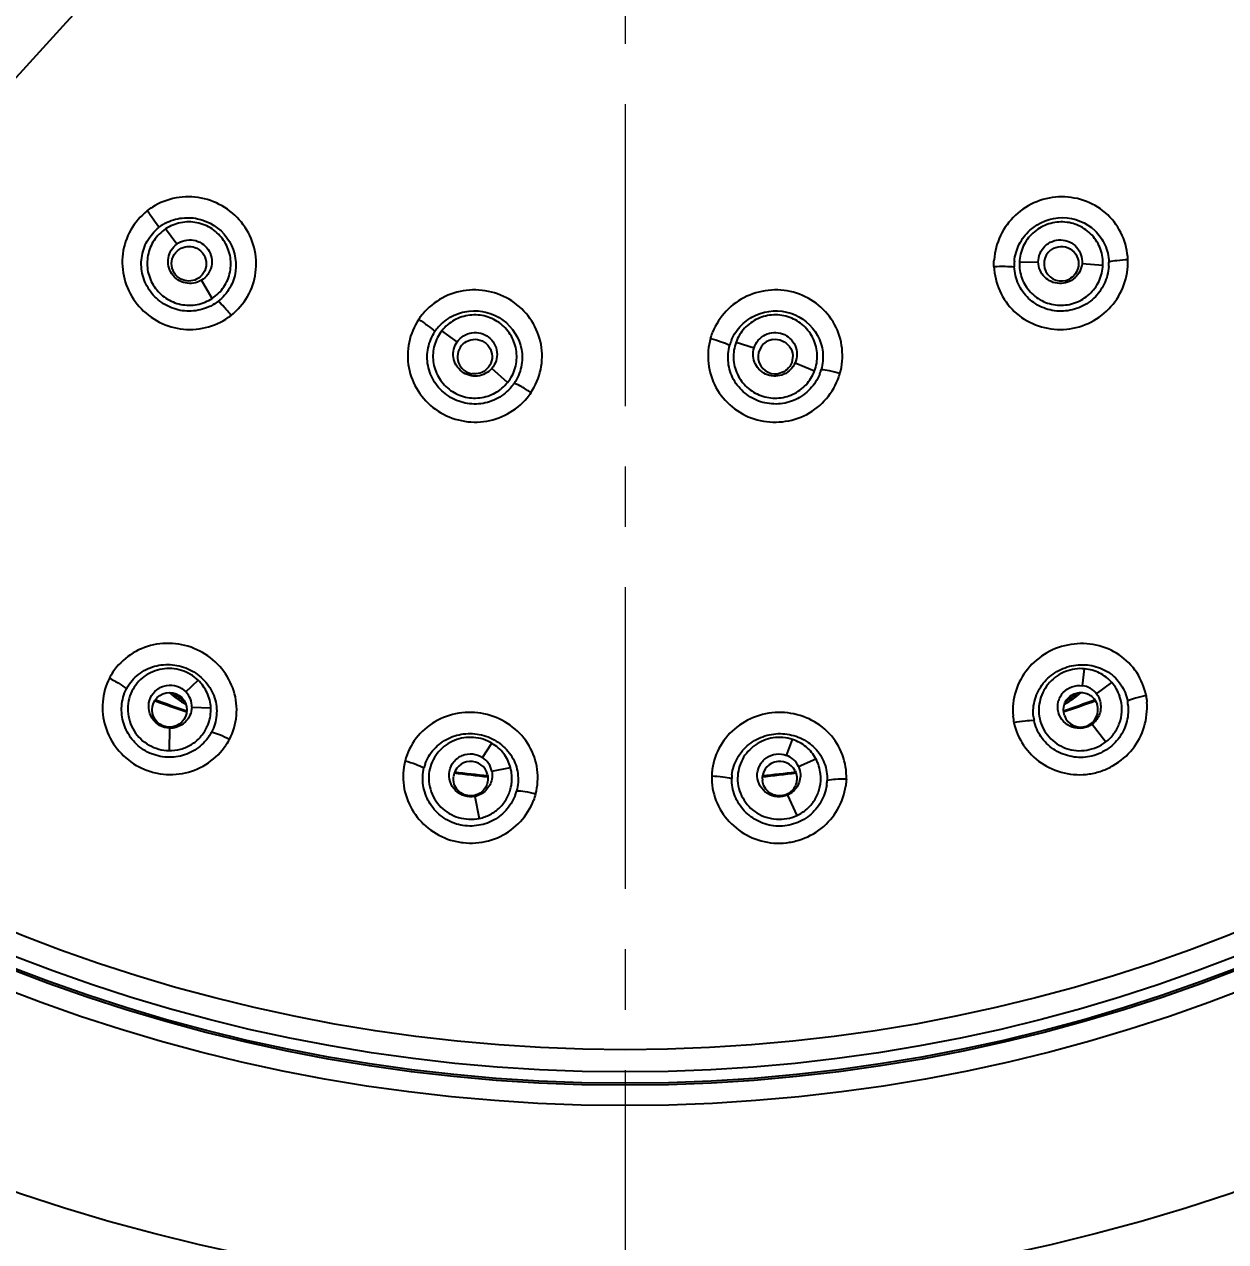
# Model space of a CAD drawing. Header units: millimetres. Extents: x 1241 to 1836, y -3 to 418.
# Drawn here: x 1608.93 to 1633.32, y 157.4 to 182.1 of the extents above; entities that cross this region are included whole.
import ezdxf

# ---------------------------------------------------------------- set-up
doc = ezdxf.new("R2010")
doc.units = ezdxf.units.MM
doc.header["$LTSCALE"] = 32.67
doc.header["$PDMODE"] = 3
doc.header["$PDSIZE"] = 0.3
doc.linetypes.add('CENTER', pattern=[0.6, 0.375, -0.075, 0.075, -0.075])
doc.layers.get('0').update_dxf_attribs({"linetype": 'CONTINUOUS'})
doc.layers.get('Defpoints').update_dxf_attribs({"linetype": 'CONTINUOUS'})
doc.layers.add('1', color=7, linetype='CONTINUOUS')
doc.layers.add('\\M+5B3DF\\M+5B4E7\\M+5CFDF', color=3, linetype='CONTINUOUS', lineweight=18)
doc.layers.add('\\M+5D6D0\\M+5D0C4\\M+5CFDF', color=1, linetype='CENTER', lineweight=18)
doc.styles.add('\\M+5CAFD\\M+5D7D6', font='txt.shx')
doc.dimstyles.new('X\\M+5B3DF\\M+5B4E7\\M+5D1F9\\M+5CABD', dxfattribs={"dimtxt": 2, "dimasz": 1.5, "dimexe": 0.5, "dimexo": 0, "dimgap": 1, "dimtad": 1, "dimtoh": 1, "dimdec": 1, "dimzin": 1, "dimdsep": 46, "dimtxsty": '\\M+5CAFD\\M+5D7D6', "dimcen": 0, "dimadec": 0, "dimazin": 0, "dimtfac": 1, "dimtdec": 1, "dimtmove": 0, "dimatfit": 3, "dimfxl": 0, "dimtolj": 1, "dimtzin": 0, "dimarcsym": 0})

# ---------------------------------------------------------------- blocks, each defined once
blk = doc.blocks.new('*D55')
at = {"layer": '\\M+5B3DF\\M+5B4E7\\M+5CFDF', "color": 0, "lineweight": -2}
for p, q in [((1654.543, 231.368), (1651.179, 227.669)), ((1679.543, 231.368), (1654.543, 231.368)), ((1594.441, 165.269), (1647.815, 223.969)), ((1591.077, 161.569), (1587.714, 157.87))]:
    blk.add_line(p, q, dxfattribs=at)
at = {"layer": '\\M+5B3DF\\M+5B4E7\\M+5CFDF', "color": 0}
for points in [[(1650.562, 228.229), (1651.796, 227.108), (1647.815, 223.969)], [(1590.461, 162.13), (1591.694, 161.009), (1594.441, 165.269)]]:
    blk.add_solid(points, dxfattribs=at)
at = {"layer": 'Defpoints', "color": 0}
for p in [(1647.815, 223.969), (1594.441, 165.269)]:
    blk.add_point(p, dxfattribs=at)
at = {"layer": '\\M+5B3DF\\M+5B4E7\\M+5CFDF', "color": 0, "insert": (1667.543, 235.368), "char_height": 6, "attachment_point": 5, "style": '\\M+5CAFD\\M+5D7D6'}
blk.add_mtext('\\A1;∅79.3', dxfattribs=at)

msp = doc.modelspace()

# ---------------------------------------------------------------- linework, layer by layer
at = {"color": 7, "linetype": 'Continuous'}
for p, q in [((1612.03, 177.643), (1611.801, 177.95)), ((1629.131, 177.275), (1629.514, 177.28)), ((1630.402, 177.251), (1630.827, 177.214)), ((1612.748, 176.542), (1612.528, 176.908)), ((1617.721, 175.662), (1617.408, 175.884)), ((1623.38, 175.651), (1623.746, 175.537)), ((1624.581, 175.235), (1624.974, 175.068)), ((1618.744, 174.837), (1618.422, 175.117)), ((1630.409, 168.681), (1630.455, 169.023)), ((1612.212, 168.554), (1612.462, 168.792)), ((1630.697, 168.514), (1631.007, 168.744)), ((1612.333, 168.243), (1612.72, 168.23)), ((1611.884, 167.819), (1611.871, 167.363)), ((1630.61, 167.902), (1630.884, 167.538)), ((1618.236, 167.223), (1618.426, 167.511)), ((1624.404, 167.267), (1624.526, 167.589)), ((1618.423, 166.947), (1618.802, 167.02)), ((1624.648, 167.039), (1625.002, 167.195)), ((1618.079, 166.433), (1618.168, 165.987)), ((1624.427, 166.462), (1624.614, 166.046))]:
    msp.add_line(p, q, dxfattribs=at)
for centre, radius in [((1621.128, 194.619), 33.778), ((1621.128, 194.619), 33.326), ((1611.881, 168.19), 0.351)]:
    msp.add_circle(centre, radius, dxfattribs=at)
for centre, radius, start, end in [((1612.214, 177.286), 0.886, 121.1685, 128.4386), ((1629.981, 177.245), 0.351, 117.0196, 296.9804), ((1629.912, 177.219), 0.886, 175.1685, 182.4386), ((1630.036, 177.249), 0.911, 356.1016, 357.5221), ((1630.055, 177.248), 0.893, 357.5122, 1.9845), ((1630.031, 177.276), 1.303, 356.2421, 2.0803), ((1612.311, 177.202), 0.911, 302.1016, 303.5221), ((1612.322, 177.187), 0.893, 303.5122, 307.9845), ((1612.331, 177.222), 1.303, 302.2421, 308.0803), ((1618.007, 175.38), 0.886, 139.1685, 146.4386), ((1624.105, 175.357), 0.886, 157.1685, 164.4386), ((1624.179, 175.359), 0.351, 99.0802, 278.9612), ((1618.078, 175.359), 0.351, 140.327, 260.9607), ((1624.232, 175.346), 0.911, 338.1016, 339.5221), ((1624.25, 175.34), 0.893, 339.5122, 343.9845), ((1624.236, 175.374), 1.303, 338.2421, 344.0803), ((1618.125, 175.33), 0.911, 320.1016, 321.5221), ((1618.14, 175.319), 0.893, 321.5122, 325.9845), ((1618.137, 175.355), 1.303, 320.2421, 326.0803), ((1611.759, 168.274), 1.233, 146.5937, 152.8824), ((1611.76, 168.233), 0.845, 148.2653, 153.2174), ((1630.376, 168.191), 0.351, 199.3431, 19.2466), ((1630.341, 168.187), 0.871, 13.1963, 18.7307), ((1630.507, 168.215), 0.835, 9.7346, 10.5076), ((1630.422, 168.21), 0.919, 3.8432, 9.1145), ((1630.229, 168.18), 1.233, 185.1651, 191.4539), ((1630.255, 168.149), 0.845, 186.8367, 191.7888), ((1611.852, 168.21), 0.871, 334.6249, 340.1593), ((1611.929, 168.177), 0.919, 325.2718, 330.5431), ((1611.998, 168.128), 0.835, 331.1632, 331.9362), ((1617.857, 166.849), 1.233, 159.4508, 165.7396), ((1617.867, 166.81), 0.845, 161.1224, 166.0746), ((1617.993, 166.795), 0.351, 13.5415, 173.5983), ((1624.263, 166.795), 0.351, 26.3986, 186.4554), ((1624.118, 166.818), 1.233, 172.308, 178.5967), ((1624.136, 166.782), 0.845, 173.9796, 178.9317), ((1624.229, 166.8), 0.871, 0.3391, 5.8736), ((1617.961, 166.807), 0.871, 347.482, 353.0164), ((1618.012, 166.804), 0.952, 338.2196, 343.3095), ((1618.122, 166.76), 0.835, 344.0203, 344.7933), ((1624.312, 166.804), 0.919, 350.9861, 356.2573), ((1624.396, 166.79), 0.835, 356.8775, 357.6505)]:
    msp.add_arc(centre, radius, start, end, dxfattribs=at)
for points in [[(1611.428, 178.317), (1611.463, 178.344), (1611.499, 178.37), (1611.537, 178.394)], [(1628.615, 177.189), (1628.613, 177.234), (1628.614, 177.278), (1628.617, 177.323)], [(1616.94, 176.117), (1616.965, 176.154), (1616.991, 176.19), (1617.02, 176.224)], [(1622.863, 175.729), (1622.875, 175.771), (1622.889, 175.814), (1622.905, 175.855)], [(1631.167, 168.467), (1631.132, 168.568), (1631.078, 168.664), (1631.007, 168.744)], [(1630.697, 168.514), (1630.73, 168.469), (1630.756, 168.417), (1630.77, 168.363)], [(1630.62, 168.443), (1630.659, 168.405), (1630.69, 168.357), (1630.708, 168.306)], [(1631.701, 168.48), (1631.709, 168.435), (1631.715, 168.391), (1631.718, 168.346)], [(1612.333, 168.243), (1612.331, 168.187), (1612.319, 168.131), (1612.296, 168.08)], [(1612.671, 167.914), (1612.707, 168.014), (1612.725, 168.123), (1612.72, 168.23)], [(1613.096, 167.591), (1613.075, 167.551), (1613.052, 167.513), (1613.027, 167.475)], [(1618.826, 166.702), (1618.838, 166.807), (1618.831, 166.918), (1618.802, 167.02)], [(1624.648, 167.039), (1624.671, 166.988), (1624.684, 166.932), (1624.686, 166.876)], [(1625.096, 166.889), (1625.084, 166.995), (1625.053, 167.101), (1625.002, 167.195)], [(1618.334, 166.877), (1618.344, 166.838), (1618.347, 166.796), (1618.342, 166.756)], [(1618.423, 166.947), (1618.433, 166.893), (1618.434, 166.835), (1618.423, 166.78)], [(1624.578, 166.951), (1624.596, 166.915), (1624.608, 166.875), (1624.612, 166.834)], [(1625.619, 166.782), (1625.617, 166.738), (1625.613, 166.693), (1625.606, 166.648)], [(1619.312, 166.481), (1619.3, 166.438), (1619.286, 166.395), (1619.27, 166.353)]]:
    msp.add_open_spline(points, degree=3, dxfattribs=at)
for points, knots in [([(1613.134, 176.197), (1613.267, 176.302), (1613.496, 176.566), (1613.663, 177.06), (1613.629, 177.582), (1613.405, 178.055), (1613.02, 178.413), (1612.532, 178.607), (1612.008, 178.612), (1611.681, 178.485), (1611.537, 178.394)], [0, 0, 0, 0, 0.124426, 0.248716, 0.373413, 0.498566, 0.624119, 0.749763, 0.875102, 1, 1, 1, 1]), ([(1631.333, 177.324), (1631.326, 177.493), (1631.248, 177.833), (1630.946, 178.259), (1630.504, 178.538), (1629.989, 178.635), (1629.474, 178.533), (1629.029, 178.253), (1628.718, 177.832), (1628.628, 177.493), (1628.617, 177.323)], [0, 0, 0, 0, 0.124427, 0.248716, 0.373414, 0.498567, 0.62412, 0.749767, 0.8751, 1, 1, 1, 1]), ([(1611.428, 178.317), (1611.294, 178.212), (1611.067, 177.947), (1610.899, 177.451), (1610.935, 176.929), (1611.158, 176.454), (1611.544, 176.099), (1612.03, 175.901), (1612.555, 175.903), (1612.881, 176.03), (1613.026, 176.121)], [0, 0, 0, 0, 0.124467, 0.248936, 0.37406, 0.498908, 0.624319, 0.749895, 0.874875, 1, 1, 1, 1]), ([(1611.428, 178.317), (1611.475, 178.258), (1611.558, 178.148), (1611.634, 178.033), (1611.664, 177.979)], [0, 0, 0, 0, 0.551287, 1, 1, 1, 1]), ([(1611.756, 178.043), (1611.858, 178.105), (1612.09, 178.188), (1612.574, 178.179), (1613.124, 177.832), (1613.284, 177.198), (1613.124, 176.742), (1612.965, 176.557), (1612.871, 176.483)], [0, 0, 0, 0, 0.125989, 0.252367, 0.501525, 0.749173, 0.874479, 1, 1, 1, 1]), ([(1629.029, 177.294), (1629.04, 177.413), (1629.109, 177.649), (1629.4, 178.036), (1630.005, 178.276), (1630.612, 178.033), (1630.886, 177.636), (1630.943, 177.398), (1630.947, 177.279)], [0, 0, 0, 0, 0.125989, 0.252367, 0.501525, 0.749173, 0.874479, 1, 1, 1, 1]), ([(1612.796, 176.43), (1612.694, 176.366), (1612.463, 176.278), (1612.093, 176.274), (1611.748, 176.414), (1611.476, 176.665), (1611.318, 177), (1611.292, 177.368), (1611.41, 177.717), (1611.57, 177.905), (1611.664, 177.979)], [0, 0, 0, 0, 0.124925, 0.250158, 0.375849, 0.501371, 0.626477, 0.75125, 0.875533, 1, 1, 1, 1]), ([(1611.801, 177.95), (1611.71, 177.889), (1611.548, 177.73), (1611.423, 177.416), (1611.422, 177.078), (1611.556, 176.767), (1611.794, 176.527), (1612.108, 176.4), (1612.446, 176.394), (1612.656, 176.482), (1612.748, 176.542)], [0, 0, 0, 0, 0.124951, 0.249807, 0.374568, 0.499615, 0.624735, 0.749809, 0.874969, 1, 1, 1, 1]), ([(1612.748, 176.542), (1612.84, 176.603), (1613.003, 176.761), (1613.131, 177.075), (1613.131, 177.415), (1612.998, 177.728), (1612.758, 177.968), (1612.443, 178.097), (1612.103, 178.1), (1611.893, 178.011), (1611.801, 177.95)], [0, 0, 0, 0, 0.124804, 0.249602, 0.374484, 0.499445, 0.624634, 0.74975, 0.874936, 1, 1, 1, 1]), ([(1630.827, 177.214), (1630.832, 177.324), (1630.8, 177.549), (1630.621, 177.837), (1630.346, 178.037), (1630.015, 178.113), (1629.679, 178.06), (1629.39, 177.881), (1629.188, 177.608), (1629.136, 177.386), (1629.131, 177.275)], [0, 0, 0, 0, 0.124804, 0.249602, 0.374484, 0.499445, 0.624634, 0.74975, 0.874936, 1, 1, 1, 1]), ([(1612.528, 176.908), (1612.48, 176.88), (1612.372, 176.84), (1612.146, 176.843), (1611.892, 177.013), (1611.827, 177.312), (1611.909, 177.523), (1611.985, 177.609), (1612.03, 177.643)], [0, 0, 0, 0, 0.126077, 0.25217, 0.500025, 0.747886, 0.873943, 1, 1, 1, 1]), ([(1612.03, 177.643), (1612.123, 177.713), (1612.38, 177.773), (1612.705, 177.563), (1612.783, 177.182), (1612.628, 176.968), (1612.528, 176.908)], [0, 0, 0, 0, 0.250031, 0.500087, 0.750159, 1, 1, 1, 1]), ([(1629.514, 177.28), (1629.513, 177.396), (1629.615, 177.639), (1629.976, 177.78), (1630.33, 177.618), (1630.412, 177.367), (1630.402, 177.251)], [0, 0, 0, 0, 0.250031, 0.500087, 0.750159, 1, 1, 1, 1]), ([(1612.116, 176.931), (1612.059, 176.96), (1611.959, 177.053), (1611.906, 177.247), (1611.962, 177.44), (1612.063, 177.531), (1612.12, 177.559)], [0, 0, 0, 0, 0.250145, 0.499998, 0.749942, 1, 1, 1, 1]), ([(1612.12, 177.559), (1612.168, 177.583), (1612.278, 177.608), (1612.387, 177.582), (1612.435, 177.558)], [0, 0, 0, 0, 0.499639, 1, 1, 1, 1]), ([(1612.435, 177.558), (1612.492, 177.529), (1612.592, 177.436), (1612.645, 177.242), (1612.589, 177.049), (1612.488, 176.958), (1612.431, 176.93)], [0, 0, 0, 0, 0.250145, 0.499998, 0.749942, 1, 1, 1, 1]), ([(1629.822, 177.558), (1629.881, 177.588), (1630.022, 177.614), (1630.218, 177.53), (1630.337, 177.353), (1630.337, 177.21), (1630.318, 177.146)], [0, 0, 0, 0, 0.250131, 0.500018, 0.749914, 1, 1, 1, 1]), ([(1628.615, 177.189), (1628.691, 177.193), (1628.828, 177.195), (1628.966, 177.189), (1629.027, 177.182)], [0, 0, 0, 0, 0.551287, 1, 1, 1, 1]), ([(1628.615, 177.189), (1628.622, 177.019), (1628.703, 176.679), (1629.004, 176.252), (1629.448, 175.975), (1629.963, 175.876), (1630.478, 175.979), (1630.923, 176.256), (1631.23, 176.682), (1631.32, 177.021), (1631.331, 177.191)], [0, 0, 0, 0, 0.124467, 0.248936, 0.37406, 0.498908, 0.624319, 0.749895, 0.874875, 1, 1, 1, 1]), ([(1630.945, 177.187), (1630.937, 177.067), (1630.874, 176.828), (1630.658, 176.526), (1630.343, 176.33), (1629.98, 176.257), (1629.616, 176.327), (1629.303, 176.522), (1629.09, 176.822), (1629.032, 177.062), (1629.027, 177.182)], [0, 0, 0, 0, 0.124925, 0.250158, 0.375849, 0.501371, 0.626477, 0.75125, 0.875533, 1, 1, 1, 1]), ([(1629.131, 177.275), (1629.127, 177.165), (1629.16, 176.941), (1629.341, 176.655), (1629.614, 176.456), (1629.944, 176.382), (1630.279, 176.433), (1630.566, 176.612), (1630.769, 176.883), (1630.821, 177.104), (1630.827, 177.214)], [0, 0, 0, 0, 0.124951, 0.249807, 0.374568, 0.499615, 0.624735, 0.749809, 0.874969, 1, 1, 1, 1]), ([(1630.402, 177.251), (1630.396, 177.195), (1630.365, 177.085), (1630.229, 176.903), (1629.943, 176.798), (1629.663, 176.922), (1629.54, 177.112), (1629.516, 177.224), (1629.514, 177.28)], [0, 0, 0, 0, 0.126077, 0.25217, 0.500025, 0.747886, 0.873943, 1, 1, 1, 1]), ([(1630.318, 177.146), (1630.305, 177.1), (1630.259, 177.014), (1630.183, 176.953), (1630.141, 176.931)], [0, 0, 0, 0, 0.499741, 1, 1, 1, 1]), ([(1631.333, 177.324), (1631.259, 177.32), (1631.13, 177.31), (1631.001, 177.292), (1630.947, 177.279)], [0, 0, 0, 0, 0.569688, 1, 1, 1, 1]), ([(1612.431, 176.93), (1612.383, 176.906), (1612.273, 176.881), (1612.164, 176.907), (1612.116, 176.931)], [0, 0, 0, 0, 0.499639, 1, 1, 1, 1]), ([(1619.218, 174.629), (1619.312, 174.77), (1619.448, 175.091), (1619.455, 175.613), (1619.261, 176.098), (1618.901, 176.479), (1618.425, 176.7), (1617.901, 176.735), (1617.401, 176.577), (1617.129, 176.355), (1617.02, 176.224)], [0, 0, 0, 0, 0.124426, 0.248716, 0.373413, 0.498567, 0.624119, 0.749764, 0.875102, 1, 1, 1, 1]), ([(1625.489, 175.017), (1625.535, 175.18), (1625.565, 175.527), (1625.41, 176.026), (1625.076, 176.428), (1624.616, 176.679), (1624.094, 176.742), (1623.585, 176.613), (1623.159, 176.308), (1622.969, 176.013), (1622.905, 175.855)], [0, 0, 0, 0, 0.124427, 0.248716, 0.373413, 0.498567, 0.62412, 0.749765, 0.875101, 1, 1, 1, 1]), ([(1613.134, 176.197), (1613.088, 176.255), (1613.004, 176.354), (1612.914, 176.447), (1612.871, 176.483)], [0, 0, 0, 0, 0.569688, 1, 1, 1, 1]), ([(1617.337, 175.959), (1617.415, 176.049), (1617.61, 176.199), (1618.073, 176.341), (1618.703, 176.18), (1619.052, 175.626), (1619.04, 175.144), (1618.946, 174.918), (1618.879, 174.819)], [0, 0, 0, 0, 0.125989, 0.252367, 0.501525, 0.749173, 0.874479, 1, 1, 1, 1]), ([(1618.744, 174.837), (1618.813, 174.923), (1618.919, 175.124), (1618.944, 175.463), (1618.839, 175.786), (1618.616, 176.042), (1618.313, 176.197), (1617.974, 176.221), (1617.649, 176.119), (1617.477, 175.97), (1617.408, 175.884)], [0, 0, 0, 0, 0.124804, 0.249602, 0.374484, 0.499445, 0.624634, 0.74975, 0.874936, 1, 1, 1, 1]), ([(1623.289, 175.7), (1623.335, 175.81), (1623.474, 176.014), (1623.871, 176.291), (1624.52, 176.333), (1625.022, 175.914), (1625.161, 175.452), (1625.141, 175.208), (1625.108, 175.093)], [0, 0, 0, 0, 0.125989, 0.252367, 0.501525, 0.749173, 0.874479, 1, 1, 1, 1]), ([(1624.974, 175.068), (1625.012, 175.172), (1625.051, 175.396), (1624.97, 175.725), (1624.77, 176), (1624.479, 176.175), (1624.143, 176.228), (1623.813, 176.147), (1623.536, 175.95), (1623.419, 175.754), (1623.38, 175.651)], [0, 0, 0, 0, 0.124804, 0.249602, 0.374484, 0.499445, 0.624634, 0.74975, 0.874936, 1, 1, 1, 1]), ([(1616.94, 176.117), (1616.846, 175.976), (1616.711, 175.654), (1616.704, 175.131), (1616.901, 174.645), (1617.259, 174.262), (1617.736, 174.044), (1618.26, 174.006), (1618.758, 174.17), (1619.029, 174.391), (1619.139, 174.522)], [0, 0, 0, 0, 0.124467, 0.248936, 0.37406, 0.498908, 0.624319, 0.749895, 0.874875, 1, 1, 1, 1]), ([(1616.94, 176.117), (1617.003, 176.076), (1617.116, 175.997), (1617.224, 175.911), (1617.269, 175.869)], [0, 0, 0, 0, 0.551287, 1, 1, 1, 1]), ([(1618.824, 174.746), (1618.747, 174.653), (1618.555, 174.497), (1618.204, 174.38), (1617.833, 174.406), (1617.497, 174.561), (1617.243, 174.831), (1617.104, 175.173), (1617.109, 175.542), (1617.203, 175.769), (1617.269, 175.869)], [0, 0, 0, 0, 0.124925, 0.250158, 0.375849, 0.501371, 0.626477, 0.75125, 0.875533, 1, 1, 1, 1]), ([(1617.408, 175.884), (1617.341, 175.797), (1617.235, 175.596), (1617.214, 175.259), (1617.318, 174.937), (1617.541, 174.683), (1617.842, 174.528), (1618.18, 174.504), (1618.503, 174.603), (1618.675, 174.751), (1618.744, 174.837)], [0, 0, 0, 0, 0.124951, 0.249807, 0.374568, 0.499615, 0.624735, 0.749809, 0.874969, 1, 1, 1, 1]), ([(1618.422, 175.117), (1618.385, 175.075), (1618.295, 175.005), (1618.078, 174.937), (1617.784, 175.021), (1617.631, 175.285), (1617.643, 175.511), (1617.689, 175.616), (1617.721, 175.662)], [0, 0, 0, 0, 0.126077, 0.25217, 0.500025, 0.747886, 0.873943, 1, 1, 1, 1]), ([(1617.721, 175.662), (1617.788, 175.757), (1618.014, 175.894), (1618.388, 175.795), (1618.58, 175.456), (1618.499, 175.205), (1618.422, 175.117)], [0, 0, 0, 0, 0.250031, 0.500087, 0.750159, 1, 1, 1, 1]), ([(1617.808, 175.583), (1617.846, 175.63), (1617.948, 175.703), (1618.074, 175.716), (1618.133, 175.706)], [0, 0, 0, 0, 0.49966, 1, 1, 1, 1]), ([(1618.133, 175.706), (1618.196, 175.696), (1618.319, 175.639), (1618.429, 175.471), (1618.437, 175.27), (1618.369, 175.153), (1618.323, 175.108)], [0, 0, 0, 0, 0.250145, 0.499998, 0.749942, 1, 1, 1, 1]), ([(1622.863, 175.729), (1622.816, 175.565), (1622.788, 175.217), (1622.943, 174.717), (1623.28, 174.316), (1623.739, 174.063), (1624.26, 174.002), (1624.77, 174.128), (1625.193, 174.438), (1625.383, 174.733), (1625.446, 174.891)], [0, 0, 0, 0, 0.124467, 0.248936, 0.37406, 0.498908, 0.624319, 0.749895, 0.874875, 1, 1, 1, 1]), ([(1622.863, 175.729), (1622.936, 175.709), (1623.067, 175.668), (1623.196, 175.62), (1623.252, 175.594)], [0, 0, 0, 0, 0.551287, 1, 1, 1, 1]), ([(1623.746, 175.537), (1623.78, 175.648), (1623.952, 175.848), (1624.339, 175.87), (1624.626, 175.607), (1624.627, 175.342), (1624.581, 175.235)], [0, 0, 0, 0, 0.250031, 0.500087, 0.750159, 1, 1, 1, 1]), ([(1624.124, 175.706), (1624.187, 175.716), (1624.322, 175.7), (1624.479, 175.574), (1624.548, 175.385), (1624.519, 175.253), (1624.49, 175.196)], [0, 0, 0, 0, 0.250145, 0.499998, 0.749942, 1, 1, 1, 1]), ([(1625.078, 175.006), (1625.033, 174.895), (1624.899, 174.687), (1624.601, 174.467), (1624.241, 174.377), (1623.873, 174.421), (1623.548, 174.599), (1623.31, 174.881), (1623.201, 175.233), (1623.22, 175.479), (1623.252, 175.594)], [0, 0, 0, 0, 0.124925, 0.250158, 0.375849, 0.501371, 0.626477, 0.75125, 0.875533, 1, 1, 1, 1]), ([(1623.38, 175.651), (1623.342, 175.548), (1623.304, 175.324), (1623.388, 174.997), (1623.586, 174.723), (1623.877, 174.55), (1624.211, 174.496), (1624.54, 174.577), (1624.817, 174.772), (1624.934, 174.966), (1624.974, 175.068)], [0, 0, 0, 0, 0.124951, 0.249807, 0.374568, 0.499615, 0.624735, 0.749809, 0.874969, 1, 1, 1, 1]), ([(1624.581, 175.235), (1624.559, 175.184), (1624.494, 175.089), (1624.31, 174.958), (1624.004, 174.946), (1623.776, 175.15), (1623.718, 175.369), (1623.73, 175.484), (1623.746, 175.537)], [0, 0, 0, 0, 0.126077, 0.25217, 0.500025, 0.747886, 0.873943, 1, 1, 1, 1]), ([(1624.49, 175.196), (1624.465, 175.148), (1624.391, 175.064), (1624.287, 175.021), (1624.234, 175.012)], [0, 0, 0, 0, 0.499639, 1, 1, 1, 1]), ([(1618.323, 175.108), (1618.284, 175.07), (1618.188, 175.012), (1618.076, 175.004), (1618.023, 175.012)], [0, 0, 0, 0, 0.499639, 1, 1, 1, 1]), ([(1625.489, 175.017), (1625.418, 175.036), (1625.292, 175.067), (1625.164, 175.089), (1625.108, 175.093)], [0, 0, 0, 0, 0.569688, 1, 1, 1, 1]), ([(1619.218, 174.629), (1619.156, 174.669), (1619.046, 174.737), (1618.931, 174.798), (1618.879, 174.819)], [0, 0, 0, 0, 0.569688, 1, 1, 1, 1]), ([(1613.096, 167.591), (1613.175, 167.739), (1613.273, 168.07), (1613.218, 168.586), (1612.967, 169.043), (1612.567, 169.38), (1612.073, 169.554), (1611.549, 169.541), (1611.07, 169.338), (1610.824, 169.092), (1610.73, 168.952)], [0, 0, 0, 0, 0.123561, 0.247559, 0.372614, 0.498595, 0.624933, 0.750924, 0.875928, 1, 1, 1, 1]), ([(1631.701, 168.48), (1631.67, 168.644), (1631.54, 168.965), (1631.175, 169.333), (1630.694, 169.535), (1630.171, 169.548), (1629.676, 169.376), (1629.275, 169.04), (1629.026, 168.582), (1628.988, 168.237), (1629.002, 168.069)], [0, 0, 0, 0, 0.123561, 0.24756, 0.372614, 0.498595, 0.624933, 0.750925, 0.875927, 1, 1, 1, 1]), ([(1611.042, 168.678), (1611.105, 168.779), (1611.278, 168.957), (1611.617, 169.109), (1611.99, 169.121), (1612.345, 169.003), (1612.632, 168.766), (1612.788, 168.498), (1612.84, 168.26), (1612.841, 168.019), (1612.791, 167.841), (1612.734, 167.735)], [0, 0, 0, 0, 0.124009, 0.248996, 0.374871, 0.501145, 0.627022, 0.751915, 0.814203, 0.876385, 1, 1, 1, 1]), ([(1612.462, 168.792), (1612.367, 168.883), (1612.132, 169.021), (1611.727, 169.048), (1611.351, 168.894), (1611.176, 168.685), (1611.117, 168.569)], [0, 0, 0, 0, 0.250642, 0.500853, 0.750663, 1, 1, 1, 1]), ([(1629.417, 168.048), (1629.403, 168.167), (1629.427, 168.415), (1629.598, 168.744), (1629.881, 168.987), (1630.232, 169.116), (1630.604, 169.109), (1630.894, 168.996), (1631.083, 168.844), (1631.234, 168.656), (1631.306, 168.484), (1631.328, 168.367)], [0, 0, 0, 0, 0.124009, 0.248996, 0.374871, 0.501145, 0.627022, 0.751915, 0.814203, 0.876385, 1, 1, 1, 1]), ([(1630.455, 169.023), (1630.325, 169.035), (1630.054, 168.997), (1629.721, 168.765), (1629.524, 168.411), (1629.516, 168.138), (1629.543, 168.011)], [0, 0, 0, 0, 0.250642, 0.500853, 0.750663, 1, 1, 1, 1]), ([(1631.007, 168.744), (1630.938, 168.823), (1630.768, 168.956), (1630.56, 169.013), (1630.455, 169.023)], [0, 0, 0, 0, 0.499355, 1, 1, 1, 1]), ([(1610.662, 168.835), (1610.585, 168.686), (1610.493, 168.352), (1610.55, 167.838), (1610.795, 167.379), (1611.125, 167.092), (1611.439, 166.949), (1611.774, 166.866), (1612.211, 166.879), (1612.688, 167.089), (1612.933, 167.336), (1613.027, 167.475)], [0, 0, 0, 0, 0.123521, 0.247497, 0.372464, 0.498342, 0.561733, 0.625159, 0.751042, 0.875957, 1, 1, 1, 1]), ([(1610.662, 168.835), (1610.73, 168.801), (1610.849, 168.734), (1610.961, 168.655), (1611.006, 168.614)], [0, 0, 0, 0, 0.554772, 1, 1, 1, 1]), ([(1612.72, 168.23), (1612.715, 168.335), (1612.664, 168.545), (1612.537, 168.719), (1612.462, 168.792)], [0, 0, 0, 0, 0.499355, 1, 1, 1, 1]), ([(1612.684, 167.653), (1612.616, 167.555), (1612.442, 167.382), (1612.106, 167.227), (1611.735, 167.217), (1611.381, 167.334), (1611.102, 167.581), (1610.929, 167.906), (1610.889, 168.27), (1610.952, 168.508), (1611.006, 168.614)], [0, 0, 0, 0, 0.124311, 0.2492, 0.375122, 0.501548, 0.627444, 0.752268, 0.876254, 1, 1, 1, 1]), ([(1611.117, 168.569), (1611.086, 168.507), (1611.04, 168.372), (1611.026, 168.16), (1611.066, 167.952), (1611.155, 167.758), (1611.29, 167.593), (1611.463, 167.468), (1611.66, 167.387), (1611.801, 167.364), (1611.871, 167.363)], [0, 0, 0, 0, 0.124443, 0.24907, 0.373958, 0.49901, 0.624266, 0.749427, 0.874875, 1, 1, 1, 1]), ([(1611.493, 168.432), (1611.521, 168.497), (1611.592, 168.585), (1611.714, 168.659), (1611.853, 168.699), (1612.038, 168.686), (1612.163, 168.605), (1612.212, 168.554)], [0, 0, 0, 0, 0.249437, 0.374904, 0.500483, 0.750291, 1, 1, 1, 1]), ([(1612.333, 168.243), (1612.335, 168.3), (1612.316, 168.416), (1612.251, 168.513), (1612.212, 168.554)], [0, 0, 0, 0, 0.499824, 1, 1, 1, 1]), ([(1629.922, 168.138), (1629.904, 168.206), (1629.904, 168.319), (1629.954, 168.454), (1630.037, 168.571), (1630.19, 168.676), (1630.338, 168.691), (1630.409, 168.681)], [0, 0, 0, 0, 0.249437, 0.374904, 0.500483, 0.750291, 1, 1, 1, 1]), ([(1630.045, 168.074), (1630.019, 168.147), (1630.018, 168.315), (1630.172, 168.509), (1630.413, 168.567), (1630.565, 168.496), (1630.62, 168.443)], [0, 0, 0, 0, 0.250149, 0.500209, 0.750131, 1, 1, 1, 1]), ([(1630.697, 168.514), (1630.663, 168.559), (1630.576, 168.638), (1630.465, 168.674), (1630.409, 168.681)], [0, 0, 0, 0, 0.499824, 1, 1, 1, 1]), ([(1611.884, 167.819), (1611.813, 167.821), (1611.67, 167.859), (1611.514, 168.014), (1611.443, 168.221), (1611.466, 168.367), (1611.493, 168.432)], [0, 0, 0, 0, 0.249866, 0.500223, 0.749992, 1, 1, 1, 1]), ([(1629.021, 167.935), (1629.054, 167.771), (1629.19, 167.452), (1629.556, 167.086), (1630.033, 166.879), (1630.471, 166.86), (1630.805, 166.945), (1631.118, 167.089), (1631.452, 167.372), (1631.694, 167.833), (1631.731, 168.178), (1631.718, 168.346)], [0, 0, 0, 0, 0.123521, 0.247497, 0.372464, 0.498342, 0.561733, 0.625159, 0.751042, 0.875957, 1, 1, 1, 1]), ([(1631.339, 168.272), (1631.348, 168.152), (1631.319, 167.908), (1631.153, 167.578), (1630.869, 167.338), (1630.519, 167.21), (1630.148, 167.228), (1629.81, 167.375), (1629.551, 167.635), (1629.452, 167.86), (1629.428, 167.976)], [0, 0, 0, 0, 0.124311, 0.2492, 0.375122, 0.501548, 0.627444, 0.752268, 0.876254, 1, 1, 1, 1]), ([(1630.77, 168.363), (1630.79, 168.281), (1630.784, 168.101), (1630.679, 167.952), (1630.61, 167.902)], [0, 0, 0, 0, 0.500549, 1, 1, 1, 1]), ([(1630.884, 167.538), (1630.947, 167.587), (1631.06, 167.701), (1631.173, 167.914), (1631.222, 168.149), (1631.208, 168.309), (1631.19, 168.386)], [0, 0, 0, 0, 0.250379, 0.500588, 0.750471, 1, 1, 1, 1]), ([(1631.701, 168.48), (1631.629, 168.466), (1631.503, 168.435), (1631.379, 168.392), (1631.328, 168.367)], [0, 0, 0, 0, 0.559687, 1, 1, 1, 1]), ([(1612.296, 168.08), (1612.261, 168.003), (1612.144, 167.866), (1611.969, 167.815), (1611.884, 167.819)], [0, 0, 0, 0, 0.500549, 1, 1, 1, 1]), ([(1619.312, 166.481), (1619.356, 166.643), (1619.378, 166.988), (1619.209, 167.478), (1618.863, 167.868), (1618.398, 168.108), (1617.877, 168.167), (1617.37, 168.038), (1616.947, 167.734), (1616.762, 167.439), (1616.702, 167.282)], [0, 0, 0, 0, 0.123561, 0.247559, 0.372614, 0.498595, 0.624933, 0.750924, 0.875927, 1, 1, 1, 1]), ([(1625.619, 166.782), (1625.626, 166.95), (1625.57, 167.292), (1625.297, 167.732), (1624.873, 168.035), (1624.366, 168.165), (1623.845, 168.107), (1623.379, 167.868), (1623.035, 167.478), (1622.92, 167.149), (1622.896, 166.982)], [0, 0, 0, 0, 0.123561, 0.24756, 0.372614, 0.498595, 0.624933, 0.750924, 0.875927, 1, 1, 1, 1]), ([(1629.543, 168.011), (1629.558, 167.942), (1629.605, 167.808), (1629.727, 167.634), (1629.888, 167.496), (1630.078, 167.4), (1630.287, 167.355), (1630.5, 167.365), (1630.705, 167.425), (1630.829, 167.495), (1630.884, 167.538)], [0, 0, 0, 0, 0.124443, 0.24907, 0.373958, 0.49901, 0.624266, 0.749427, 0.874875, 1, 1, 1, 1]), ([(1630.61, 167.902), (1630.554, 167.859), (1630.418, 167.8), (1630.199, 167.824), (1630.015, 167.942), (1629.941, 168.07), (1629.922, 168.138)], [0, 0, 0, 0, 0.249866, 0.500223, 0.749992, 1, 1, 1, 1]), ([(1611.871, 167.363), (1611.95, 167.362), (1612.11, 167.382), (1612.331, 167.477), (1612.516, 167.631), (1612.605, 167.765), (1612.639, 167.836)], [0, 0, 0, 0, 0.250379, 0.500588, 0.750471, 1, 1, 1, 1]), ([(1629.021, 167.935), (1629.095, 167.95), (1629.23, 167.972), (1629.368, 167.98), (1629.428, 167.976)], [0, 0, 0, 0, 0.55477, 1, 1, 1, 1]), ([(1613.096, 167.591), (1613.032, 167.624), (1612.914, 167.68), (1612.79, 167.723), (1612.734, 167.735)], [0, 0, 0, 0, 0.559687, 1, 1, 1, 1]), ([(1617.067, 167.084), (1617.106, 167.197), (1617.236, 167.409), (1617.532, 167.632), (1617.893, 167.727), (1618.265, 167.691), (1618.598, 167.524), (1618.81, 167.297), (1618.914, 167.077), (1618.968, 166.842), (1618.958, 166.657), (1618.927, 166.541)], [0, 0, 0, 0, 0.124009, 0.248996, 0.374871, 0.501145, 0.627022, 0.751915, 0.814203, 0.876385, 1, 1, 1, 1]), ([(1618.426, 167.511), (1618.314, 167.579), (1618.053, 167.661), (1617.653, 167.597), (1617.321, 167.364), (1617.196, 167.121), (1617.165, 166.995)], [0, 0, 0, 0, 0.250642, 0.500853, 0.750663, 1, 1, 1, 1]), ([(1618.802, 167.02), (1618.774, 167.121), (1618.679, 167.315), (1618.516, 167.457), (1618.426, 167.511)], [0, 0, 0, 0, 0.499355, 1, 1, 1, 1]), ([(1623.296, 166.87), (1623.309, 166.989), (1623.388, 167.225), (1623.628, 167.508), (1623.958, 167.682), (1624.329, 167.729), (1624.69, 167.64), (1624.947, 167.466), (1625.098, 167.275), (1625.203, 167.058), (1625.235, 166.875), (1625.23, 166.755)], [0, 0, 0, 0, 0.124009, 0.248996, 0.374871, 0.501145, 0.627022, 0.751915, 0.814203, 0.876385, 1, 1, 1, 1]), ([(1624.526, 167.589), (1624.402, 167.63), (1624.129, 167.653), (1623.753, 167.501), (1623.481, 167.2), (1623.414, 166.935), (1623.411, 166.805)], [0, 0, 0, 0, 0.250642, 0.500853, 0.750663, 1, 1, 1, 1]), ([(1625.002, 167.195), (1624.952, 167.287), (1624.816, 167.454), (1624.626, 167.556), (1624.526, 167.589)], [0, 0, 0, 0, 0.499355, 1, 1, 1, 1]), ([(1617.561, 166.945), (1617.574, 167.015), (1617.624, 167.116), (1617.727, 167.216), (1617.853, 167.285), (1618.036, 167.314), (1618.176, 167.263), (1618.236, 167.223)], [0, 0, 0, 0, 0.249437, 0.374904, 0.500483, 0.750291, 1, 1, 1, 1]), ([(1623.809, 166.845), (1623.806, 166.916), (1623.832, 167.025), (1623.91, 167.146), (1624.017, 167.242), (1624.19, 167.31), (1624.338, 167.292), (1624.404, 167.267)], [0, 0, 0, 0, 0.249437, 0.374904, 0.500483, 0.750291, 1, 1, 1, 1]), ([(1624.648, 167.039), (1624.625, 167.091), (1624.558, 167.187), (1624.457, 167.247), (1624.404, 167.267)], [0, 0, 0, 0, 0.499824, 1, 1, 1, 1]), ([(1616.662, 167.153), (1616.62, 166.99), (1616.604, 166.644), (1616.775, 166.156), (1617.115, 165.762), (1617.501, 165.556), (1617.839, 165.487), (1618.184, 165.48), (1618.608, 165.591), (1619.026, 165.901), (1619.209, 166.196), (1619.27, 166.353)], [0, 0, 0, 0, 0.123521, 0.247497, 0.372464, 0.498342, 0.561733, 0.625159, 0.751042, 0.875957, 1, 1, 1, 1]), ([(1616.662, 167.153), (1616.735, 167.135), (1616.866, 167.095), (1616.993, 167.043), (1617.046, 167.013)], [0, 0, 0, 0, 0.55477, 1, 1, 1, 1]), ([(1618.896, 166.451), (1618.852, 166.339), (1618.721, 166.132), (1618.428, 165.906), (1618.068, 165.814), (1617.697, 165.849), (1617.37, 166.027), (1617.129, 166.306), (1617.009, 166.653), (1617.017, 166.898), (1617.046, 167.013)], [0, 0, 0, 0, 0.124311, 0.2492, 0.375122, 0.501548, 0.627444, 0.752268, 0.876254, 1, 1, 1, 1]), ([(1618.423, 166.947), (1618.412, 167.003), (1618.368, 167.112), (1618.283, 167.192), (1618.236, 167.223)], [0, 0, 0, 0, 0.499824, 1, 1, 1, 1]), ([(1617.165, 166.995), (1617.148, 166.927), (1617.133, 166.785), (1617.167, 166.576), (1617.253, 166.381), (1617.382, 166.212), (1617.551, 166.081), (1617.747, 165.998), (1617.957, 165.963), (1618.099, 165.972), (1618.168, 165.987)], [0, 0, 0, 0, 0.124443, 0.24907, 0.373958, 0.49901, 0.624266, 0.749427, 0.874875, 1, 1, 1, 1]), ([(1618.079, 166.433), (1618.01, 166.42), (1617.862, 166.425), (1617.675, 166.541), (1617.56, 166.728), (1617.549, 166.875), (1617.561, 166.945)], [0, 0, 0, 0, 0.249866, 0.500223, 0.749992, 1, 1, 1, 1]), ([(1618.014, 166.445), (1617.964, 166.442), (1617.86, 166.458), (1617.73, 166.546), (1617.65, 166.68), (1617.639, 166.784), (1617.644, 166.834)], [0, 0, 0, 0, 0.249945, 0.500087, 0.749878, 1, 1, 1, 1]), ([(1618.423, 166.78), (1618.406, 166.697), (1618.322, 166.537), (1618.163, 166.449), (1618.079, 166.433)], [0, 0, 0, 0, 0.500549, 1, 1, 1, 1]), ([(1622.886, 166.848), (1622.881, 166.68), (1622.943, 166.339), (1623.218, 165.901), (1623.637, 165.593), (1624.059, 165.477), (1624.404, 165.485), (1624.742, 165.556), (1625.13, 165.758), (1625.469, 166.153), (1625.582, 166.482), (1625.606, 166.648)], [0, 0, 0, 0, 0.123521, 0.247497, 0.372464, 0.498342, 0.561733, 0.625159, 0.751042, 0.875957, 1, 1, 1, 1]), ([(1622.886, 166.848), (1622.961, 166.846), (1623.098, 166.837), (1623.233, 166.815), (1623.292, 166.797)], [0, 0, 0, 0, 0.55477, 1, 1, 1, 1]), ([(1625.22, 166.66), (1625.202, 166.542), (1625.12, 166.31), (1624.885, 166.025), (1624.554, 165.855), (1624.185, 165.807), (1623.827, 165.908), (1623.529, 166.126), (1623.335, 166.437), (1623.289, 166.678), (1623.292, 166.797)], [0, 0, 0, 0, 0.124311, 0.2492, 0.375122, 0.501548, 0.627444, 0.752268, 0.876254, 1, 1, 1, 1]), ([(1623.411, 166.805), (1623.41, 166.735), (1623.427, 166.594), (1623.507, 166.397), (1623.633, 166.227), (1623.797, 166.091), (1623.991, 166.001), (1624.201, 165.963), (1624.413, 165.976), (1624.55, 166.016), (1624.614, 166.046)], [0, 0, 0, 0, 0.124443, 0.24907, 0.373958, 0.49901, 0.624266, 0.749427, 0.874875, 1, 1, 1, 1]), ([(1624.427, 166.462), (1624.363, 166.433), (1624.217, 166.405), (1624.009, 166.477), (1623.855, 166.633), (1623.813, 166.774), (1623.809, 166.845)], [0, 0, 0, 0, 0.249866, 0.500223, 0.749992, 1, 1, 1, 1]), ([(1624.612, 166.834), (1624.621, 166.755), (1624.581, 166.583), (1624.439, 166.481), (1624.362, 166.458)], [0, 0, 0, 0, 0.500042, 1, 1, 1, 1]), ([(1624.686, 166.876), (1624.687, 166.791), (1624.641, 166.617), (1624.505, 166.495), (1624.427, 166.462)], [0, 0, 0, 0, 0.500549, 1, 1, 1, 1]), ([(1624.614, 166.046), (1624.686, 166.079), (1624.821, 166.166), (1624.979, 166.348), (1625.079, 166.567), (1625.1, 166.726), (1625.1, 166.805)], [0, 0, 0, 0, 0.250379, 0.500588, 0.750471, 1, 1, 1, 1]), ([(1625.619, 166.782), (1625.546, 166.785), (1625.416, 166.783), (1625.286, 166.769), (1625.23, 166.755)], [0, 0, 0, 0, 0.559687, 1, 1, 1, 1]), ([(1618.342, 166.756), (1618.333, 166.676), (1618.256, 166.518), (1618.094, 166.45), (1618.014, 166.445)], [0, 0, 0, 0, 0.500042, 1, 1, 1, 1]), ([(1618.168, 165.987), (1618.246, 166.003), (1618.397, 166.058), (1618.592, 166.2), (1618.738, 166.391), (1618.794, 166.541), (1618.811, 166.619)], [0, 0, 0, 0, 0.250379, 0.500588, 0.750471, 1, 1, 1, 1]), ([(1619.312, 166.481), (1619.242, 166.5), (1619.114, 166.527), (1618.984, 166.542), (1618.927, 166.541)], [0, 0, 0, 0, 0.559687, 1, 1, 1, 1]), ([(1624.362, 166.458), (1624.313, 166.444), (1624.208, 166.437), (1624.063, 166.493), (1623.954, 166.606), (1623.92, 166.705), (1623.914, 166.756)], [0, 0, 0, 0, 0.249945, 0.500087, 0.749878, 1, 1, 1, 1])]:
    msp.add_open_spline(points, degree=3, knots=knots, dxfattribs=at)
at = {"layer": '1', "color": 7, "linetype": 'Continuous'}
for radius in [39.669, 38.264, 34.461, 34.048, 34.008]:
    msp.add_circle((1621.128, 194.619), radius, dxfattribs=at)
for centre, radius, start, end in [((1613.127, 169.977), 1.907, 228.8969, 241.3013), ((1613.131, 170.003), 1.89, 230.8779, 239.9006), ((1629.13, 169.977), 1.907, 298.7002, 311.1032), ((1629.126, 170.003), 1.89, 300.1019, 309.1252), ((1621.128, 194.619), 27.926, 249.9982, 251.4312), ((1621.128, 194.619), 27.903, 250.0286, 251.4032), ((1621.128, 194.619), 27.926, 288.5688, 290.0019), ((1621.128, 194.619), 27.903, 288.5968, 289.9714), ((1621.128, 194.619), 27.926, 262.8497, 264.291), ((1621.128, 194.619), 27.903, 262.8849, 264.2583), ((1621.128, 194.619), 27.926, 275.7091, 277.1503), ((1621.128, 194.619), 27.903, 275.7418, 277.1152)]:
    msp.add_arc(centre, radius, start, end, dxfattribs=at)
at = {"layer": '\\M+5D6D0\\M+5D0C4\\M+5CFDF', "ltscale": 0.5}
msp.add_line((1621.128, 239.288), (1621.128, 99.543), dxfattribs=at)

# ---------------------------------------------------------------- dimensions: what is measured, and where the dimension line sits
at = {"layer": '\\M+5B3DF\\M+5B4E7\\M+5CFDF'}
dim = msp.add_diameter_dim_2p(p1=(1594.441, 165.269), p2=(1647.815, 223.969), dimstyle='X\\M+5B3DF\\M+5B4E7\\M+5D1F9\\M+5CABD', override={"dimtxt": 6, "dimasz": 5}, dxfattribs=at)
dim.commit()
dim.dimension.update_dxf_attribs({"geometry": '*D55', "text_midpoint": (1667.543, 235.368)})

doc.saveas('drawing.dxf')
